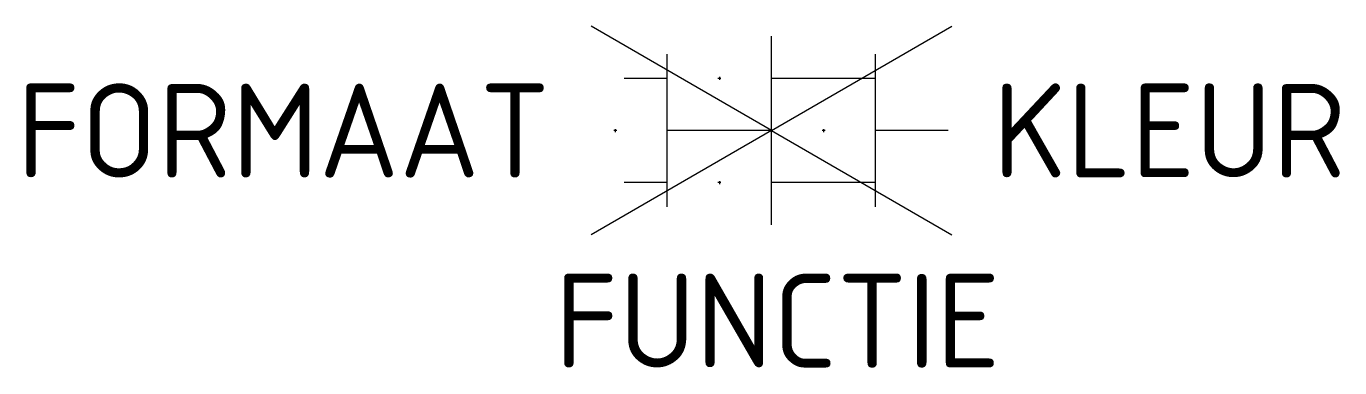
# Model space of a CAD drawing. Extents: x -14.3 to 10.9, y -4.5 to 2.
import ezdxf
from ezdxf.enums import TextEntityAlignment as Align

# ---------------------------------------------------------------- set-up
doc = ezdxf.new("R2010")
doc.units = 0
doc.styles.add('NLCS-ISO', font='NLCS-ISO.ttf')

msp = doc.modelspace()

# ---------------------------------------------------------------- linework, layer by layer
for p, q in [((0, 0), (-3.464, 2)), ((0, 0), (3.464, 2)), ((0, -1.81), (0, 1.81)), ((-2, -1.463), (-2, 1.463)), ((2, -1.463), (2, 1.463)), ((-1, 1.029), (-1, 0.971)), ((-2, 1), (-2.83, 1)), ((-0.971, 1), (-1.029, 1)), ((2, 1), (0, 1)), ((0, 0), (-3.464, -2)), ((-2.971, 0), (-3.029, 0)), ((-3, 0.029), (-3, -0.029)), ((0, 0), (-2, 0)), ((0, 0), (3.464, -2)), ((1.029, 0), (0.971, 0)), ((1, 0.029), (1, -0.029)), ((3.395, 0), (2, 0)), ((-2, -1), (-2.83, -1)), ((-0.971, -1), (-1.029, -1)), ((-1, -0.971), (-1, -1.029)), ((2, -1), (0, -1))]:
    msp.add_line(p, q)

# ---------------------------------------------------------------- texts
at = {"style": 'NLCS-ISO'}
msp.add_attdef('FORMAAT', text='40x40', height=1.8, dxfattribs=at).set_placement((-4.25, 0), align=Align.MIDDLE_RIGHT)
msp.add_attdef('KLEUR', text='G', height=1.8, dxfattribs=at).set_placement((4.25, 0), align=Align.MIDDLE_LEFT)
at = {"style": 'NLCS-ISO', "flags": 1}
msp.add_attdef('FUNCTIE', text='', height=1.8, dxfattribs=at).set_placement((0.116, -2.75), align=Align.TOP_CENTER)

doc.saveas('drawing.dxf')
